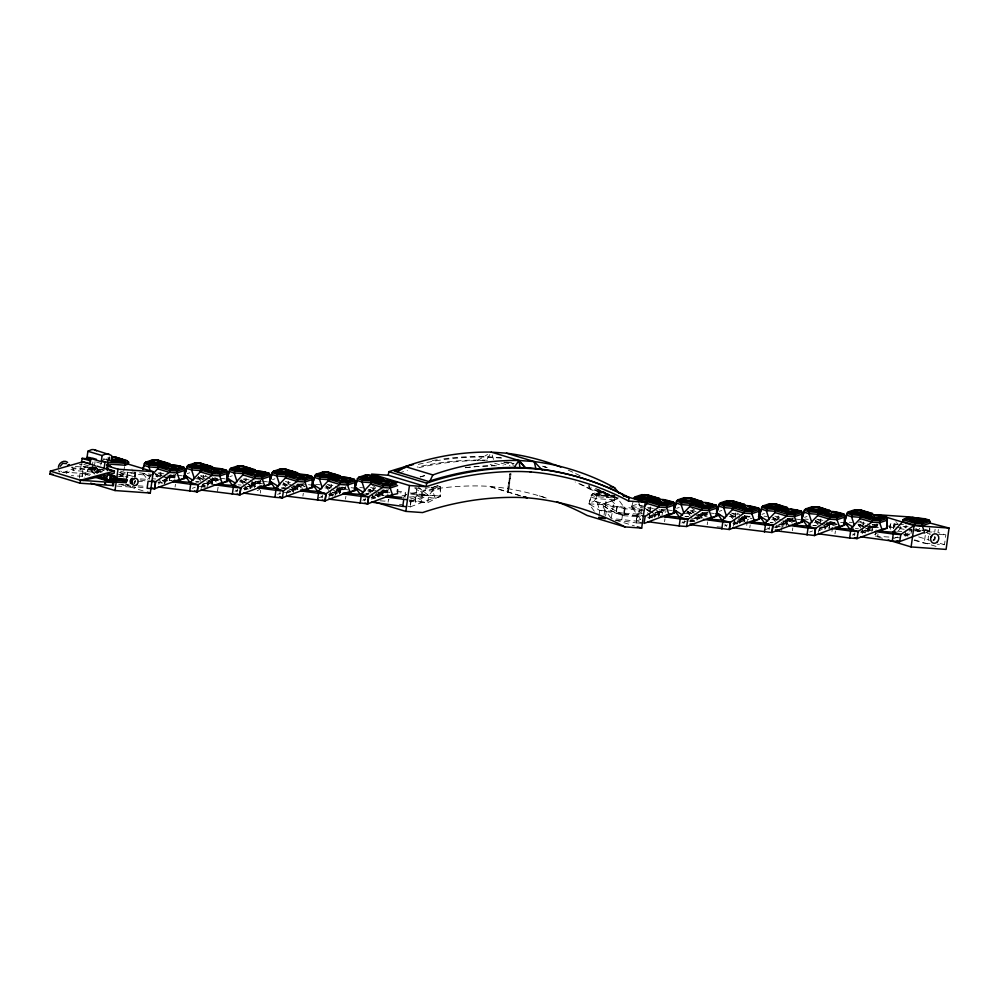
<?xml version="1.0" encoding="UTF-8"?>
<svg xmlns="http://www.w3.org/2000/svg" width="999" height="999" viewBox="0 0 999 999"><rect width="100%" height="100%" fill="white"/><g stroke="black" fill="none" stroke-linecap="round" stroke-linejoin="round"><path stroke-width="0.75" stroke-dasharray="5 3.75" d="M99.113 469.168L97.677 473.051M71.741 467.033L71.99 467.744L88.349 469.293L93.431 468.556L95.854 467.045M160.702 475.287L160.876 472.252M203.222 479.82L203.484 475.262M245.929 481.318L246.091 478.284M288.536 484.34L288.711 481.306M331.144 487.362L331.318 484.315M373.763 490.384L373.926 487.337M416.633 488.836L415.309 501.935L427.659 502.809L440.259 495.916L440.447 486.7L439.535 485.352L432.917 487.537L427.46 487.15M650.124 511.476L650.374 506.918M692.819 512.974L692.994 509.94M735.339 517.519L735.601 512.962M778.034 519.018L778.209 515.971M820.654 522.04L820.828 518.993M863.261 525.049L863.436 522.015M905.868 528.071L906.043 525.037M134.977 481.006L133.791 483.179M414.56 487.837C421.603 492.957 430.894 501.635 440.209 496.665L440.259 495.916L416.283 494.917L440.259 495.916M594.305 511.251L588.985 503.796L591.271 495.217L592.557 493.818L599.175 491.633L606.006 492.12M640.459 519.23L631.593 506.818L633.229 501.311M913.061 529.67L929.769 530.594L925.986 532.667L929.719 531.343L929.732 527.659M79.358 478.171L81.269 464.448M96.566 467.445L83.254 466.496L81.893 476.298L84.84 477.16M82.305 476.398L82.717 473.439L58.841 471.753M82.717 473.439L90.322 475.736L82.393 472.689L85.702 472.927L85.202 476.535L71.428 475.624M100.612 472.365L89.236 468.918L89.635 466.096M92.308 466.283L92.895 462.05M94.443 466.083L95.067 461.588M107.979 460.264L107.88 460.951L109.678 459.128L107.567 458.491L104.995 460.077M108.941 459.965L109.678 456.955L103.059 459.153M126.561 478.608L127.535 471.653M126.898 477.285L127.672 471.665M134.515 476.411L135.09 472.19L162 475.836M134.59 479.582L135.365 474.026L160.477 476.76L155.632 473.751L159.728 476.148M135.115 476.848L135.502 474.038L131.93 469.043M149.35 479.27L149.937 475.062M158.716 484.215L159.103 481.418M164.585 483.866L165.022 479.645L171.328 480.669M164.723 483.903L165.31 479.695M165.697 482.067L166.483 476.448L175.874 477.709M169.368 480.232L170.142 474.675L176.224 475.112M169.505 480.307L170.292 474.687M175.075 487.012L175.462 484.215M201.136 488.648L201.523 485.839M205.344 487.062L202.11 486.8L202.897 481.181M202.647 484.04L202.248 486.85L214.86 479.957L217.944 480.169M207.005 488.286L207.63 482.667L212.437 483.441M208.316 485.089L208.903 480.869M212.75 477.697L211.788 484.64L207.742 482.292M211.925 484.727L212.899 477.709L215.871 477.909M217.482 491.446L218.069 487.225M237.462 489.023L237.075 491.833L235.302 489.348M245.117 487.012L244.867 489.86L257.467 482.967L260.552 483.191M244.867 489.86L245.255 487.05M250 488.499L250.387 485.689L248.002 484.215M250.137 488.536L250.387 485.689M250.924 488.099L251.511 483.891M254.395 487.662L255.369 480.706L260.727 482.305M254.733 486.338L255.507 480.719L261.451 481.143M260.289 493.056L260.689 490.247M280.457 489.235L279.683 494.855L277.909 492.37M286.351 494.68L286.75 491.87M284.328 492.357L287.475 492.882L287.862 490.072M292.857 488.698L292.757 491.558L293.007 488.711L289.81 488.486M293.344 492.519L294.318 485.502L305.157 486.788M298.127 483.741L297.153 490.759L288.911 485.989M302.909 496.078L303.296 493.269M322.677 495.067L322.29 497.877L320.517 495.392M328.971 497.702L329.358 494.892M329.945 495.854L330.869 490.284M334.84 497.34L336.201 488.873M335.364 494.58L335.614 491.733M336.151 494.143L336.738 489.922M339.623 493.706L340.584 486.75M339.76 493.781L340.734 486.763M345.517 499.088L345.904 496.278M365.297 498.076L364.91 500.886L363.137 498.414M368.843 493.856L369.48 489.285M371.778 499.313L372.352 495.104M378.808 491.895L377.834 497.552L378.084 494.73M378.758 497.152L379.545 491.545L388.923 492.807M382.43 495.329L383.204 489.772L387.799 490.097M382.567 495.392L383.341 489.772M388.124 502.11L388.511 499.3M405.02 497.377L405.606 493.169L399.825 492.757M411.163 499.887L410.189 506.905L411.163 499.887L425.075 490.497L432.742 491.046L440.184 488.586L440.209 496.665M417.907 486.725L427.909 495.042L415.309 501.935L416.146 494.88L407.105 493.406M440.184 488.586L435.314 487.112L428.633 495.791L427.659 502.809L421.178 501.585L422.152 494.555L407.205 492.532M431.231 487.187L431.131 487.874L437.412 485.801M509.877 473.701L507.342 491.933L507.992 492.045M507.529 491.995L510.064 473.763M508.254 491.995L510.789 473.763M510.976 473.826L508.441 492.057L507.792 491.983M589.797 484.952L589.298 488.499L614.997 496.278M591.021 487.225L590.696 489.597L616.957 497.539M597.477 494.942L611.688 495.941L611.588 496.628L609.515 494.542L599.175 493.806L597.39 495.616L594.505 494.755L594.592 494.068L597.477 494.942L597.39 495.616L611.588 496.628L614.335 495.716L606.381 493.306L598.713 492.757L598.451 494.642L593.993 501.411L589.035 503.059M605.319 492.994L605.419 492.307L600.874 491.995L594.505 494.755L601.635 491.658L604.957 491.895L605.319 492.994L600.774 492.682L601.635 491.658M598.938 516.046L599.712 510.439L595.879 498.576L596.89 495.129L613.374 496.303L616.458 495.279M606.381 493.306L606.118 495.179L617.182 506.343L616.208 513.361L595.816 501.548L593.993 501.411M604.033 515.122L606.992 493.818M605.606 515.871L606.193 511.663L599.712 510.439L588.985 503.796L591.008 497.102L598.451 494.642L606.118 495.179L617.869 498.738L625.012 508.703L624.038 515.734L616.058 513.349L617.032 506.331L650.012 510.314M611.226 518.369L614.66 498.002L613.374 496.303M588.985 503.796L601.336 504.67L617.869 498.738L618.119 496.853M621.765 520.079L622.739 513.061L637.312 514.085L636.338 521.116L612.737 518.618M616.058 513.349L623.626 513.886L624.6 506.868M642.719 523.076L636.201 521.103L637.175 514.085L642.17 508.791M615.684 520.104L636.613 522.939L637.587 515.921L640.546 516.133M639.435 509.727L638.461 516.745L623.888 515.721L624.862 508.703L649.974 511.438L646.328 509.165M649 518.456L649.924 512.887M654.67 514.323L654.283 517.132L654.807 514.373L651.098 512.112M655.207 516.745L655.794 512.524L659.765 514.76M658.678 516.296L659.652 509.353L666.171 511.326L659.078 509.802M658.816 516.383L659.79 509.365L665.721 509.777M662.075 515.159L662.462 512.35L664.972 509.103M664.572 521.69L664.959 518.881M684.352 520.679L683.965 523.488L682.192 521.003M690.833 521.915L691.221 519.105M696.89 520.154L697.277 517.345L694.093 517.12M697.814 519.755L698.601 514.148L707.979 515.409M702.397 512.375L701.423 519.393L697.24 516.97M707.192 524.712L707.579 521.903M733.254 526.336L734.028 520.716M734.228 524.5L735.014 518.881M740.034 520.404L739.647 523.214L739.747 520.354L744.555 521.141M740.434 522.777L741.008 518.568M744.867 515.384L743.905 522.34L735.801 517.644M744.043 522.415L745.017 515.397L750.237 516.97M746.715 525.412L747.689 518.394L749.362 516.221M749.799 527.734L750.187 524.925M769.58 526.723L769.18 529.532L767.407 527.047M776.061 527.947L776.448 525.137M781.53 530.407L782.367 523.376L788.673 524.4M782.841 527.197L783.815 520.179M793.556 518.831L787.487 518.406L786.513 525.362L781.118 522.227M786.85 524.025L787.624 518.419L795.454 520.779L786.912 518.868M792.407 530.744L792.794 527.934M818.468 532.367L818.855 529.57M819.842 527.722L819.592 530.569L832.192 523.688L836.825 524.013M819.592 530.569L819.979 527.772M824.862 529.245L824.974 526.386L829.769 527.172M825.649 528.808L826.235 524.6M829.457 527.047L830.231 521.428L833.203 521.64M831.942 531.443L832.517 527.235M835.014 533.766L835.414 530.956M854.794 532.754L854.407 535.564L852.634 533.079M862.836 527.934L862.199 533.591L874.812 526.698L879.432 527.035M862.199 533.591L862.587 530.781M865.346 527.947L867.869 529.458L867.482 532.267L868.318 526.56M868.268 531.83L868.843 527.622M871.877 531.468L872.851 524.45L877.297 524.762M882.404 538.261L875.236 536.088L876.922 523.888M877.634 536.788L878.021 533.978M893.443 528.134L894.018 523.926L905.618 524.75M905.594 530.993L904.819 536.613L907.904 536.825M911.076 533.441L911.65 529.233M929.982 543.681L924.175 543.269L925.536 533.466L929.882 533.766M934.689 532.28L935.114 529.283M938.361 529.52L937.949 532.517L945.828 534.902L944.467 544.705L937.224 544.193M119.368 476.411L122.552 476.635L123.426 472.352M123.726 470.916L124.6 466.633M94.88 474.1C86.376 466.133 100.05 478.421 97.69 468.556M894.155 526.723L895.154 524.9L897.464 524.45L896.602 524.188M100.699 465.109L101.511 462.425M642.32 513.449L631.593 506.818L632.817 502.797M72.64 467.082L71.99 467.744M598.713 492.757L599.175 491.633M93.019 471.016L88.062 469.443L73.014 468.818L66.346 471.478L67.208 472.677L73.239 470.442L73.127 468.818L73.139 470.442L92.32 472.04L93.132 471.128M489.86 454.57L486.138 460.664L477.422 460.614A369.018 307.155 -73.2 0 0 417.607 467.957M92.158 467.532L91.396 470.204M890.883 523.451L889.872 527.022M175.474 474.425L172.964 477.684L162.288 476.923M217.245 478.533L215.572 480.694L209.478 480.269M260.689 480.457L258.179 483.716L252.085 483.291M303.309 483.479L300.799 486.738L293.169 486.201M345.916 486.501L343.406 489.76L337.312 489.323M388.524 489.522L386.014 492.769L375.337 492.02M707.579 512.112L705.082 515.372L694.405 514.622M792.806 518.156L790.296 521.416L782.679 520.866M834.577 522.252L832.916 524.425L826.81 524M878.034 524.188L875.524 527.447L869.417 527.01M919.804 528.296L918.131 530.469L907.454 529.707M93.244 466.833C95.417 470.604 86.901 464.498 88.237 469.28M147.665 479.408L150.662 476.236M403.334 497.514L406.331 494.343M66.409 471.266L64.311 472.465L62.288 472.315M66.159 473.476L67.345 472.552L66.483 471.228M932.979 540.259L934.315 538.748L934.44 536.688M477.422 460.614L487.549 454.445M175.337 477.16L172.253 476.935L159.503 483.778M257.205 490.734L259.728 489.36M287.475 492.882L300.087 485.989L304.707 486.313M330.082 495.904L342.694 489.011L345.779 489.223M389.935 492.357L385.302 492.032L372.565 498.876M649.15 518.506L661.75 511.613L664.834 511.825M688.611 520.991L691.758 521.515L704.357 514.622L707.454 514.847M734.365 524.537L746.977 517.644L750.062 517.869M794.217 520.991L789.585 520.666L776.985 527.559L773.825 527.022M874.55 534.465L877.072 533.091M909.852 533.853L904.669 536.563M914.897 531.093L917.419 529.72L915.196 527.872M88.349 469.293L88.187 467.657M87.937 469.443L87.675 471.041L88.062 469.443M162.725 480.407L172.253 476.935L170.017 475.087M192.345 488.299L195.23 487.225M203.883 483.966L214.86 479.957L212.637 478.109M234.952 491.321L237.837 490.234M245.055 487.524L257.467 482.967L255.245 481.118M277.572 494.343L280.457 493.256M289.111 490.01L300.087 485.989L296.74 483.216M317.295 498.439L323.064 496.278M330.282 493.568L342.694 489.011L340.472 487.162M362.787 500.374L365.671 499.288M372.889 496.578L385.302 492.032L381.968 489.248M409.727 501.773L427.909 495.042M410.189 506.905L433.429 498.176M636.201 521.103L640.684 519.418M649.338 516.171L661.75 511.613L659.527 509.765M681.842 522.976L686.176 521.353M693.393 518.643L704.357 514.622L702.135 512.774M724.462 525.998L727.347 524.912M737.449 521.116L746.977 517.644L744.755 515.796M764.185 530.094L769.954 527.934M778.621 524.675L789.585 520.666L786.25 517.894M809.677 532.03L812.574 530.944M819.779 528.234L832.192 523.688L829.969 521.828M852.297 535.052L855.181 533.966M860.951 531.805L874.812 526.698L872.589 524.85M893.456 538.611L897.789 536.987M903.558 534.815L912.224 531.568M611.088 518.331L601.336 504.67L617.869 498.738M858.453 522.252L861.35 521.191M96.204 468.169C93.481 468.331 95.454 472.49 94.905 471.878M101.773 460.539L110.115 457.729M106.256 459.665L110.015 458.416M187.238 473.601L189.71 472.777M229.845 476.61L232.317 475.799M272.452 479.632L274.937 478.808M600.874 491.995L591.271 495.217L596.141 496.69L614.66 498.002L616.97 497.24M631.643 506.068L636.6 504.433L643.643 506.143M676.735 508.266L679.22 507.455M719.342 511.288L721.827 510.464M761.962 514.31L764.435 513.486M804.57 517.32L807.055 516.508M917.419 529.72L915.109 530.481L920.329 532.067M79.458 464.735L82.405 464.011M95.017 465.846L96.029 465.784M165.484 478.046L169.93 477.697L175.15 479.283M196.216 481.968L199.188 481.743M206.606 481.168L212.55 480.719L216.458 481.905M250.699 484.078L255.157 483.741L261.688 485.714M281.443 488.012L284.403 487.774M291.833 487.212L297.764 486.75L302.984 488.336M335.926 490.109L342.994 490.559M363.698 494.268L368.144 493.931M378.534 493.131L382.992 492.794L388.211 494.368M409.278 497.065L425.599 495.804M641.62 513.736L637.175 514.085L642.532 515.671M654.982 512.712L659.44 512.375L663.361 513.561M685.726 516.645L688.686 516.421M696.116 515.846L702.047 515.397L707.267 516.97M738.723 518.868L744.667 518.406L748.576 519.592M782.816 521.765L787.274 521.428L792.494 523.001M813.561 525.699L816.52 525.474M823.95 524.9L829.882 524.45L836.413 526.423M868.044 527.809L872.502 527.46L876.41 528.646M897.289 531.855L901.747 531.505M909.165 530.944L912.137 530.706M465.247 467.682A369.018 307.155 -73.2 0 1 494.43 465.759L498.788 465.784M167.882 476.885L172.253 476.935M210.502 479.907L214.86 479.957M218.481 480.731L210.389 479.72M251.648 482.904L257.467 482.967M262.55 483.766L251.711 482.492M289.91 485.876L300.087 485.989M336.875 488.948L342.694 489.011M347.764 489.797L336.925 488.523M380.944 491.983L385.302 492.032M657.392 511.563L661.75 511.613M656.368 511.925L665.371 512.387M698.551 514.56L704.357 514.622M741.158 517.582L746.977 517.644M741.583 517.957L752.047 518.444M785.226 520.616L789.585 520.666M794.667 521.453L785.114 520.429M826.385 523.613L832.192 523.688M837.274 524.475L826.435 523.201M868.993 526.635L874.812 526.698M878.433 527.484L869.043 526.211M907.242 529.607L911.6 529.657M921.041 530.494L915.546 529.97M922.502 530.519L929.769 530.594M487.437 460.227L484.328 460.114A369.018 307.155 -73.2 0 0 417.232 467.07M599.812 490.247L590.696 489.597A369.018 307.155 -73.2 0 0 575.174 481.98M106.631 460.077L109.703 460.302M107.392 460.464L110.39 460.676M614.397 499.887L595.879 498.576L591.008 497.102M315.622 484.44L320.254 484.765M359.777 487.562L362.862 487.787M631.593 506.818L642.394 507.579M764.06 516.208L767.145 516.421M805.132 519.105L808.216 519.33M849.287 522.24L852.372 522.452M102.934 469.717L91.134 468.881L83.254 466.496M908.091 526.748L901.897 526.311L906.193 527.609M89.236 468.918L101.861 472.115M132.13 471.978L135.09 472.19M305.544 484.265L297.977 483.728L305.956 486.113M708.341 512.799L702.26 512.362L707.617 513.961M889.335 527.435L893.668 527.734M118.694 474.488L129.071 475.224M917.656 531.081L920.753 531.293M926.947 531.743L931.592 532.067M116.259 476.136L128.084 476.973M938.585 534.39L945.828 534.902M152.822 478.783L155.869 478.996M195.429 481.793L198.489 482.017M238.049 484.815L241.096 485.027M288.286 488.374L280.657 487.837L285.839 488.823M368.931 494.093L365.884 493.868L371.066 494.855M375.025 494.517L378.221 494.742M599.712 510.439L612.062 511.313L601.336 504.67M687.986 516.683L684.939 516.471L687.524 516.958M773.214 522.727L770.154 522.502L772.751 523.001M812.774 525.524L815.821 525.749M855.381 528.546L858.428 528.758M140.447 478.896L147.815 479.42M904.257 534.552L910.052 534.964M137.412 481.256L146.079 481.868M691.758 521.515L694.842 521.74M380.157 500.799L384.727 501.123A369.018 307.155 -73.2 0 1 389.036 499.7M875.236 536.088L893.481 537.375M894.992 537.487L901.073 537.912M138.037 485.814L145.255 486.326M399.475 504.333L402.36 504.532M717.095 526.835L721.415 527.135M116.721 486.063L135.589 487.4L125.562 484.378M636.613 522.939L644.03 523.464M75.312 466.433L88.412 467.719M501.211 457.717L484.815 456.555A369.018 307.155 -73.2 0 0 441.071 459.19M501.486 458.104L486.638 457.105A369.018 307.155 -73.2 0 0 416.645 464.747M886.25 525.786L895.216 527.01M896.702 527.21L904.182 528.221M840.646 522.365L843.631 522.764M858.578 524.8L863.061 525.399M795.042 518.943L801.023 519.755M815.971 521.778L820.454 522.39M864.847 530.182L870.828 530.993M904.707 535.439L907.691 535.851M773.363 518.756L779.332 519.567M820.741 526.96L829.719 528.171M860.601 532.217L866.57 533.029M711.313 513.111L714.31 513.511M730.744 515.746L735.227 516.346M779.632 524.15L785.614 524.95M667.207 509.89L671.69 510.489M686.638 512.524L692.619 513.336M775.374 526.186L781.355 526.997M737.012 521.128L742.994 521.94M732.766 523.164L738.736 523.976M694.405 518.106L701.885 519.118M690.147 520.154L694.63 520.754M651.798 515.084L656.281 515.696M623.626 513.886L640.072 516.121M647.539 517.132L655.007 518.144M606.193 511.663L637.587 515.921M396.74 491.108L405.706 492.332M351.136 487.687L354.133 488.099M369.081 490.122L373.564 490.734M308.529 484.677L311.513 485.077M326.461 487.1L330.944 487.712M375.349 495.504L381.331 496.316M409.215 499.962L421.178 501.585M262.924 481.243L267.407 481.855M283.853 484.09L286.838 484.49M332.742 492.495L338.711 493.294M371.091 497.552L375.574 498.151M220.317 478.234L224.8 478.833M239.748 480.869L245.729 481.68M328.484 494.53L334.465 495.342M290.122 489.473L297.602 490.484M177.71 475.212L182.193 475.824M197.14 477.847L203.109 478.658M287.362 491.708L290.347 492.12M247.515 486.451L253.496 487.262M243.257 488.499L249.238 489.298M203.409 483.229L212.375 484.453M202.135 485.676L205.132 486.088M162.288 480.419L166.771 481.019M140.097 480.019L146.578 481.043M158.029 482.455L164.011 483.266M118.706 484.415L130.657 486.038M138.137 487.05L144.118 487.862M503.958 462.025L511.101 462.999A369.018 307.155 -73.2 0 1 513.936 463.461M899.624 528.571L904.145 529.308M858.516 525.799L861.525 526.286M867.869 529.458L872.389 530.194M814.397 522.539L818.918 523.264M771.79 519.517L777.809 520.491M729.183 516.495L733.703 517.232M685.064 513.236L691.083 514.21M701.935 518.119L697.14 517.332M654.807 514.373L659.328 515.097M622.739 513.061L611.912 511.301M367.507 490.884L372.028 491.608M378.359 494.792L384.39 495.766M409.14 500.924L415.172 501.898M324.9 487.862L329.42 488.598M335.751 491.77L340.272 492.507M282.28 484.84L286.8 485.576M293.144 488.748L297.665 489.485M239.673 481.83L244.193 482.554M250.524 485.739L256.556 486.713M195.554 478.558L201.586 479.545M199.101 486.313L202.11 486.8M126.236 484.428L129.258 484.915M741.208 517.157L747.689 518.394M657.28 511.376L662.462 512.35M422.152 494.555L428.633 495.791M865.009 523.301L859.315 522.027L863.361 524.375M872.127 524.9L879.257 526.498M818.119 519.318L823.825 520.604M829.52 521.878L836.638 523.476M779.782 517.27L774.088 515.984L782.192 520.679M732.904 513.286L738.598 514.56M744.292 515.846L749.999 517.12M695.991 511.55L688.86 509.952L696.965 514.647M701.685 512.824L707.379 514.11M653.371 508.528L646.253 506.93L650.312 509.278M595.816 501.548L625.012 508.703L617.032 506.331M375.499 488.623L369.805 487.35L384.665 495.954M382.629 490.222L389.747 491.82M328.621 484.652L332.892 485.614M338.586 486.888L345.716 488.486M290.284 482.592L284.59 481.306L292.682 486.001M297.402 484.19L303.097 485.464M249.101 479.895L241.97 478.296L246.029 480.644M254.795 481.168L260.489 482.455M200.787 475.599L206.481 476.873M212.188 478.159L220.729 480.069L212.899 477.709M163.873 473.851L156.756 472.252L162.15 475.387M169.568 475.137L176.698 476.735L170.142 474.675M126.96 472.115L135.502 474.038L128.834 472.052M924.662 529.258L933.266 531.855M894.018 523.926L896.652 524.725M914.797 530.207L920.291 531.868M918.68 536.9L928.708 539.935M940.171 543.406L944.467 544.705M872.701 524.438L879.37 526.423M905.231 534.278L907.841 535.064M914.51 539.86L937.474 546.815M914.147 540.234L924.175 543.269M835.451 523.014L830.094 521.428L829.133 528.371L821.028 523.676M861.313 530.869L865.221 532.042M828.296 522.502L830.906 523.289M787.487 518.406L792.707 519.98M820.004 528.246L822.614 529.033M785.676 519.48L788.286 520.279M777.397 525.224L780.007 526.011M743.069 516.471L745.679 517.257M734.777 522.202L737.387 522.989M700.461 513.449L703.071 514.235M545.204 466.995L543.381 466.446A369.018 307.155 -73.2 0 1 548.863 468.131M511.101 462.999L513.936 463.861M503.946 462.25L513.873 465.247M501.011 463.074L509.965 465.684M597.077 493.169L599.175 493.806M494.655 463.236L503.159 465.809M592.557 493.818L596.89 495.129M490.184 464.473L494.43 465.759M649.562 516.171L652.172 516.958M610.014 505.831L617.844 508.204M539.298 495.866L546.578 498.064M615.471 520.167L634.402 525.886M520.029 495.566L489.423 486.301L480.731 485.976A369.018 307.155 -73.2 0 0 410.739 493.606M520.566 495.941L488.511 486.238L497.127 487.137A369.018 307.155 -73.2 0 1 547.514 498.451M436.8 485.601L440.447 486.7L433.004 489.16L425.337 488.611L425.075 490.497L414.797 487.387M383.204 489.772L389.872 491.745M410.502 498.026L418.331 500.387M381.393 490.846L384.003 491.633M407.729 506.131L410.339 506.918M342.033 487.15L345.954 488.336M341.895 487.15L345.804 488.324M373.114 496.59L375.724 497.377M338.786 487.824L341.396 488.623M329.195 493.169L333.104 494.355M296.179 484.815L298.788 485.601M287.887 490.546L290.497 491.333M245.279 487.524L247.889 488.324M210.951 478.771L213.561 479.57M202.66 484.515L205.27 485.302M168.344 475.761L170.954 476.548M96.503 462.025L102.235 463.761M120.504 471.166L128.334 473.526M120.479 472.614L135.639 477.21M96.279 466.383L95.842 466.258A3.634 3.022 -73.2 0 0 95.08 466.046M101.224 469.33L104.096 470.192M83.841 464.435L103.933 470.517M94.031 469.093L102.635 471.69M93.107 472.977L96.628 472.527L97.84 468.256M85.702 472.927L91.433 474.65M121.578 484.365L143.107 490.871M609.715 495.354L601.823 491.346A369.018 307.155 -73.2 0 0 595.317 488.274M864.709 525.149L872.814 529.845M859.59 524.35L864.984 527.484M866.333 528.259L870.391 530.606M816.695 519.005L822.102 522.127M823.451 522.914L830.206 526.835M819.679 522.902L815.621 520.554L822.739 524.925M783.541 521.466L787.599 523.813M773.014 517.532L779.769 521.441M731.48 512.962L739.585 517.657M740.933 518.444L744.979 520.791M730.394 514.51L734.452 516.858M698.313 515.422L702.372 517.769M687.787 511.488L691.845 513.836M638.423 504.557L642.482 506.905M643.831 507.692L649.225 510.826M650.574 511.6L657.33 515.521M603.646 503.908L624.038 515.734M370.08 489.672L372.777 491.246M374.138 492.02L380.881 495.941M327.197 484.328L331.243 486.675M336.651 489.81L340.696 492.157M326.124 485.876L330.169 488.224M331.518 489.011L338.274 492.919M294.043 486.788L298.089 489.135M287.562 485.202L283.504 482.854L287.038 485.027M251.423 483.766L255.482 486.113M244.942 482.18L240.896 479.832L246.815 483.479M246.303 482.967L253.047 486.875M200.712 476.061L207.467 479.97M208.816 480.756L212.862 483.104M198.289 476.823L202.335 479.17M163.499 476.173L171.603 480.869M165.122 479.283L167.832 480.844M119.543 472.365L127.647 477.06M119.818 474.7L123.864 477.047M859.39 524.263L864.147 527.21M772.964 517.482L776.548 519.692M729.17 513.736L733.94 516.683M686.55 510.714L691.32 513.661M369.88 489.585L372.265 491.058M326.074 485.826L329.658 488.036M198.239 476.773L205.394 481.193M144.48 473.613L150.437 477.31M118.981 474.425L122.552 476.635M867.594 523.913L872.502 527.46M824.974 520.904L829.882 524.45M737.299 513.086L740.983 515.746M742.207 516.633L744.667 518.406M691.008 507.417L694.692 510.077M654.532 508.828L659.44 512.375M371.953 484.815L375.624 487.475M380.544 491.021L382.992 492.794M335.477 486.226L340.384 489.772M250.25 480.194L255.157 483.741M205.182 475.399L207.642 477.172M208.866 478.059L212.55 480.719M167.482 475.924L169.93 477.697M61.463 471.815L60.764 471.066M857.891 524.025L861.438 528.995M862.324 530.232L864.098 532.717M815.271 521.003L819.704 527.21M772.664 517.994L777.097 524.2M730.943 516.208L732.717 518.693M733.603 519.942L737.15 524.9M724.799 524.025L726.573 526.51M687.437 511.95L690.097 515.671M690.983 516.92L694.53 521.878M647.489 512.662L651.036 517.619M368.381 489.348L371.041 493.081M371.928 494.318L374.588 498.039M325.774 486.338L330.207 492.544M331.094 493.781L332.867 496.266M283.167 483.316L287.6 489.522M240.547 480.294L244.093 485.264M244.98 486.501L246.753 488.986M197.939 477.285L202.372 483.491M203.259 484.727L205.032 487.212M154.445 473.014L157.992 477.984M158.878 479.22L161.538 482.954M142.982 473.389L147.415 479.595M99.488 469.13L101.261 471.615M59.403 471.953L58.679 470.492M435.252 498.301L432.742 491.046L432.917 487.537M638.486 501.585L641.845 511.975M492.207 455.057L493.506 459.465M588.536 485.477L589.298 488.499L584.815 486.201A369.018 307.155 -73.2 0 0 578.309 483.129M929.707 528.646L929.719 531.343M97.403 468.131A3.634 3.022 -73.2 0 1 95.717 472.739A3.634 3.022 -73.2 0 1 91.771 471.653A3.634 3.022 -73.2 0 1 92.77 466.845M96.828 468.331A2.06 1.711 -73.2 0 1 96.516 471.653A2.06 1.711 -73.2 0 1 93.956 470.492A2.06 1.711 -73.2 0 1 96.016 467.957M99.338 469.88A2.897 2.41 -73.2 0 1 97.253 473.114A2.897 2.41 -73.2 0 1 94.505 471.303A2.897 2.41 -73.2 0 1 96.104 467.744M895.778 521.753A4.833 4.033 -73.2 0 1 896.677 522.34M897.377 523.189A4.833 4.033 -73.2 0 1 897.851 524.25M890.546 529.27A4.833 4.033 -73.2 0 1 892.656 521.89M900.461 526.585A3.846 3.209 -73.2 0 1 900.411 527.572M900.136 528.546A3.846 3.209 -73.2 0 1 898.251 530.669M893.943 527.834A3.846 3.209 -73.2 0 1 897.851 523.426M893.643 528.434A2.735 2.273 -73.2 0 1 897.114 524.525M135.514 480.694A2.06 1.711 -73.2 0 1 135.427 482.242M134.84 483.091A2.06 1.711 -73.2 0 1 134.428 483.379M135.115 480.694A2.897 2.41 -73.2 0 1 134.016 483.366M934.727 536.95A3.846 3.209 -73.2 0 1 933.278 540.509M929.307 540.671A3.846 3.209 -73.2 0 1 929.02 535.364M929.657 534.64A3.846 3.209 -73.2 0 1 930.419 534.115M935.289 536.95A2.735 2.273 -73.2 0 1 933.241 540.721M398.763 473.026A369.018 307.155 -73.2 0 1 407.442 470.529M542.445 466.196A369.018 307.155 -73.2 0 1 549.313 468.256M595.504 488.324A369.018 307.155 -73.2 0 1 602.01 491.408M432.305 460.576A369.018 307.155 -73.2 0 1 438.149 459.627M420.104 476.885A369.018 307.155 -73.2 0 1 424.45 475.661M420.304 476.948A369.018 307.155 -73.2 0 1 424.637 475.724M465.434 467.732A369.018 307.155 -73.2 0 1 491.708 465.871M506.431 462.025A369.018 307.155 -73.2 0 1 514.947 463.399M402.035 495.841A369.018 307.155 -73.2 0 1 406.381 494.692M568.281 470.179A321.99 268.007 -73.2 0 1 574.4 472.964M575.624 473.551A321.99 268.007 -73.2 0 1 580.456 475.949M90.235 467.232L92.857 467.432L90.235 467.232"/><path stroke-width="1.5" d="M131.094 479.233L131.556 480.044M184.54 478.558L184.515 470.467L177.073 472.927L169.405 472.39L155.494 481.78L154.52 488.798L177.76 480.069L184.54 478.558L184.778 468.593L183.866 467.245L179.533 465.934L160.439 464.672M227.16 481.58L227.123 473.489L219.693 475.949L212.025 475.412L198.102 484.79L197.14 491.808L220.379 483.091L227.16 481.58L227.385 471.603L226.473 470.267L222.153 468.956L211.663 468.206M269.767 484.59L269.742 476.511L262.3 478.971L254.633 478.421L240.722 487.812L239.748 494.83L262.987 486.101L269.767 484.59L269.992 474.625L269.093 473.276L264.76 471.965L245.654 470.704M279.745 497.065L282.355 497.852L305.594 489.123L312.375 487.612L312.612 477.647L311.7 476.298L307.367 474.987L286.85 473.626M354.995 490.634L354.957 482.542L347.527 485.002L339.86 484.465L325.936 493.843L324.962 500.861L348.214 492.145L354.995 490.634L355.219 480.656L354.308 479.32L349.987 478.009L329.458 476.648M642.394 515.659L645.142 516.458L644.03 523.464L667.27 514.747L674.05 513.236L674.275 503.259L673.376 501.923L663.049 500.187M702.659 502.984L695.167 502.46L690.034 504.645L689.785 506.53L679.782 517.095L687.762 519.48L686.638 526.485L709.877 517.757L716.658 516.246L716.895 506.281L715.983 504.932L705.656 503.196M759.265 519.268L759.24 511.188L751.81 513.636L744.13 513.099L730.219 522.489L729.245 529.507L752.497 520.779L759.265 519.268L759.502 509.303L758.591 507.954L748.276 506.218M801.885 522.29L801.847 514.198L794.417 516.658L786.75 516.121L772.839 525.499L771.865 532.517L795.104 523.801L801.885 522.29L802.11 512.312L801.21 510.976L790.883 509.24M844.492 525.299L844.467 517.22L837.025 519.68L829.357 519.13L815.446 528.521L814.472 535.539L837.711 526.81L844.492 525.299L844.729 515.334L843.818 513.986L839.485 512.687L831.992 512.15M871.615 514.96L865.621 514.535L860.489 516.72L860.226 518.606L850.224 529.17L858.203 531.555L857.08 538.561L880.331 529.832L887.1 528.321L887.337 518.356L886.425 517.007L882.092 515.696L874.612 515.172M111.101 481.118L111.426 480.432L126.473 481.056L126.086 482.654L126.349 481.056M50.362 471.141L80.482 480.257L112.837 482.554L112.437 485.502L80.07 483.216L49.95 474.1L50.362 471.141L82.717 461.825L90.047 463.673M81.481 462.912L82.118 458.341L91.309 458.991M80.07 483.216L80.482 480.257L114.435 471.053L114.136 473.226L83.004 480.432M107.917 464.011L124.887 465.209L128.359 464.06L128.621 462.175L125.15 463.324L101.274 461.65L87.05 457.355L87.9 451.261L91.421 449.687A9.478 7.892 -73.2 0 1 94.967 449.975L110.777 455.107L112.163 456.368L111.339 462.362M89.823 464.685L90.809 457.617M101.274 461.65L102.11 455.556L105.632 453.983A9.478 7.892 -73.2 0 1 109.178 454.27M104.046 468.981L105.02 461.925L102.173 461.063M106.943 478.733L104.071 477.872L104.458 475.074M106.718 469.168L107.692 462.112M106.031 479.832L106.081 480.507M107.318 470.654L107.942 466.146L110.839 466.358L106.531 465.059M109.428 481.381L110.215 475.761L107.83 474.288M112.875 457.43L115.909 457.642L115.822 458.329L115.447 457.217L112.138 456.98M113.923 482.217L113.411 485.839L112.3 485.502M114.086 480.981L114.773 476.036L108.204 474.05M127.41 463.873L153.247 471.69L150.287 493.044L115.035 490.546L117.994 469.193L107.942 466.146M117.82 461.65L122.09 461.95L124.925 460.364L124.825 461.051L122.253 460.264M124.887 465.209L125.15 463.324L123.876 461.625L111.888 460.776M154.745 460.002L147.702 462.412L150.587 463.286L150.499 463.961L152.285 462.15L162.625 462.887L164.623 462.225L167.432 464.073L167.532 463.386L158.529 460.651L153.971 460.339L153.883 461.026L154.745 460.002L158.067 460.239L169.568 463.623L171.229 465.197L169.068 465.909M155.644 481.78L148.077 481.243L147.103 488.274L154.67 488.798L155.644 481.78L151.586 480.594M158.529 460.651L158.429 461.338L158.067 460.239M152.66 474.125L157.667 468.831L157.929 466.958L163.049 464.772L161.176 465.884L149.251 465.034L144.38 463.561L142.907 469.468M177.522 466.034L164.748 465.122L162 466.034L161.913 466.708L165.772 467.882M167.532 463.386L164.698 464.972L162.625 462.887M175.462 469.755L181.83 467.008L175.462 469.755L175.025 467.694L165.16 465.472L161.913 466.708L164.648 465.809M189.71 491.283L190.684 484.265L198.252 484.802L197.278 491.82L158.329 487.025M197.365 463.024L190.31 465.422L193.207 466.296L193.107 466.983L194.892 465.172L205.232 465.896L207.23 465.234L210.052 467.082L210.14 466.396L201.136 463.673L196.591 463.349L196.491 464.036L197.365 463.024L200.674 463.261L212.175 466.645L213.848 468.219M201.136 463.673L201.036 464.36L200.674 463.261M198.252 484.802L190.272 482.43L200.275 471.853L200.537 469.967L205.669 467.782L203.784 468.893L191.858 468.056L186.988 466.583L184.703 475.162L190.022 482.617M207.355 468.144L204.52 469.73L212.238 472.065M210.14 466.396L207.305 467.994L205.232 465.896M218.082 472.777L224.45 470.017L218.082 472.777L217.632 470.716L207.767 468.494L204.52 469.73L207.255 468.831M232.33 494.305L233.304 487.287L240.859 487.824L239.885 494.842L200.936 490.047M239.972 466.046L232.929 468.444L235.814 469.318L235.714 470.005L237.512 468.181L247.852 468.918L249.837 468.256L252.66 470.104L252.759 469.418L243.744 466.695L239.198 466.371L239.098 467.057L239.972 466.046L243.281 466.271L249.837 468.256M240.859 487.824L232.892 485.439L242.882 474.875L243.144 472.989L248.276 470.804L246.391 471.915L234.465 471.066L229.608 469.592L227.322 478.184L232.642 485.626M252.759 469.418L249.925 471.004L247.852 468.918M263.199 474.962L267.058 473.039L260.689 475.799L260.252 473.726L250.374 471.516L247.128 472.752L250.986 473.913M243.556 493.069L274.937 497.327L275.911 490.309L283.479 490.834L282.355 497.852M296.903 474.975L299.063 474.25L297.402 472.677L285.889 469.293L282.58 469.055L275.537 471.466L278.421 472.34L278.334 473.026L280.12 471.203L290.459 471.94L292.457 471.278L294.33 472.502M283.479 490.834L275.499 488.461L285.502 477.884L285.764 476.011L290.884 473.826L289.011 474.937L277.085 474.088L272.215 472.614L269.93 481.206L275.249 488.648M303.946 474.987L292.582 474.175L289.835 475.087L289.747 475.774L293.606 476.935M295.267 473.126L295.367 472.44L292.532 474.026L290.459 471.94M303.296 478.821L309.665 476.061L303.296 478.821L302.859 476.748L292.994 474.537L289.747 475.774L292.482 474.862M317.545 500.337L318.519 493.319L326.086 493.856L325.112 500.874L286.164 496.078M325.199 472.077L318.144 474.488L321.029 475.362L320.941 476.036L322.727 474.225L333.067 474.95L335.065 474.3L337.887 476.136L337.974 475.462L328.971 472.727L324.425 472.415L324.325 473.089L325.199 472.077L328.509 472.315L340.01 475.699L341.683 477.272L339.51 477.984M325.936 493.843L318.107 491.483L328.109 480.906L328.371 479.021L333.504 476.835L331.618 477.947L319.692 477.11L314.822 475.636L312.537 484.215L317.857 491.67M346.553 477.997L335.189 477.197L332.455 478.096L332.355 478.783L336.213 479.957M335.602 477.547L345.467 479.77L345.916 481.83L352.185 479.757C346.616 475.886 338.436 475.936 332.355 478.783L337.974 475.462M345.916 481.83L352.272 479.07L349.388 478.196L349.3 478.883M382.118 481.006L384.29 480.294L382.629 478.721L372.165 475.549L365.347 475.074L358.728 477.26L357.442 478.658L355.144 487.237L360.477 494.68M360.164 503.359L361.139 496.341L368.693 496.878L367.719 503.896L328.771 499.1M377.672 477.31L367.807 475.099L360.764 477.497L363.648 478.371L363.549 479.058L365.347 477.235L375.686 477.972L377.672 477.31L379.558 478.546M368.693 496.878L360.726 494.493L370.716 483.928L370.979 482.042L376.111 479.857L374.225 480.969L362.3 480.119L357.442 478.658M380.494 479.158L380.594 478.471L377.759 480.069L375.686 477.972M530.856 471.89L522.177 471.553A369.018 307.155 -73.2 0 0 426.161 486.713L388.311 475.262L388.798 471.703A369.018 307.155 -73.2 0 1 413.374 464.547M385.489 484.64L388.524 484.852L394.892 482.092L391.034 484.028M388.623 484.165L384.066 483.841L375.062 481.118L377.797 480.219L392.008 481.218L391.908 481.905L390.547 480.644L380.207 479.907L374.962 481.805L378.821 482.979M371.378 502.122L402.772 506.381L403.746 499.363L406.718 499.575M524.375 496.878L527.272 497.752L518.581 497.427A369.018 307.155 -73.2 0 0 422.577 512.574L405.844 511.388L409.44 485.526L371.591 474.075L388.311 475.262M556.98 501.81A369.018 307.155 -73.2 0 1 587.1 515.459L624.949 526.91L641.683 528.096L645.267 502.222L628.546 501.048L629.033 497.49A369.018 307.155 -73.2 0 0 539.06 469.168L522.664 468.007A369.018 307.155 -73.2 0 0 426.66 483.154L426.161 486.713L409.44 485.526M529.945 471.853L538.561 472.714A369.018 307.155 -73.2 0 1 628.546 501.048M660.739 499.875L659.065 498.301L647.564 494.917L644.255 494.68L637.112 497.764L639.685 496.191L652.122 497.552L654.12 496.89L656.942 498.738L657.042 498.051L648.026 495.329L647.939 496.016M645.679 499.038L639.997 498.638L640.097 497.952L637.212 497.077M644.168 506.68L647.165 503.508L647.427 501.623L649.475 500.462L652.559 499.438L660.052 499.975M657.092 499.999L654.245 499.8L654.158 500.487C659.427 498.838 666.57 498.876 671.241 502.36L666.221 504.02M654.245 499.8L651.51 500.699L660.514 503.421L660.426 504.108L661.213 502.135L664.535 502.372L669.093 500.861M666.845 517.345L667.232 514.535M703.346 502.897L701.685 501.311L691.233 498.151L684.402 497.677L677.784 499.862L676.498 501.248L674.213 509.84L680.419 518.531M647.827 521.703L679.22 525.961L680.194 518.943L687.762 519.48M699.7 503.021L696.865 502.809L696.765 503.496C702.035 501.848 709.19 501.898 713.848 505.382L708.84 507.042M699.65 501.073L699.55 501.76C693.868 497.564 686.088 496.416 679.819 500.099L696.915 501.985L699.65 501.073L690.646 498.351L690.546 499.038L690.172 497.927M695.316 504.795L703.034 507.13L703.121 506.443L694.118 503.721L696.865 502.809M734.215 502.36L733.84 501.173L727.01 500.686L720.391 502.884L719.105 504.27L716.82 512.862L723.026 521.54M721.827 528.983L722.801 521.965L730.369 522.489L729.395 529.52L690.446 524.725M729.482 504.982L725.224 504.682L725.311 503.996L722.427 503.121L729.47 500.711L732.791 500.949L744.292 504.333L745.953 505.906M730.369 522.489L722.389 520.117L732.392 509.54L732.654 507.667L737.786 505.482L745.279 506.006M739.472 505.831L736.725 506.743L745.741 509.465L750.286 509.79L756.555 507.717C750.249 505.569 742.819 504.208 736.638 507.43L739.472 505.831L742.307 506.031M732.791 500.949L733.154 502.047L733.254 501.373L742.257 504.095L742.17 504.782L739.347 502.934L737.349 503.596L724.912 502.222L722.339 503.808M745.741 509.465L745.641 510.152L746.44 508.166L749.75 508.404L754.32 506.893M764.447 531.992L765.421 524.975L772.976 525.511L772.002 532.529L733.054 527.734M772.09 507.992L767.831 507.692L767.931 507.005L765.047 506.143L764.947 506.818L767.519 505.244L779.957 506.605L781.955 505.956L784.777 507.792L784.877 507.105L772.09 503.733L761.725 507.292L759.427 515.871L765.634 524.562M772.839 525.499L765.009 523.139L774.999 512.562L775.261 510.676L780.394 508.491L787.886 509.028M796.927 509.915L784.49 508.541L779.345 509.752L788.348 512.487L788.261 513.161L789.048 511.188L792.369 511.426L796.927 509.915L799.075 511.413M794.68 526.398L795.067 523.588M831.18 511.95L829.52 510.377L819.068 507.205L812.237 506.73L805.619 508.916L804.332 510.314L802.047 518.893L808.253 527.584M807.055 535.014L808.029 527.996L815.596 528.533L814.622 535.551L775.661 530.756M814.709 511.013L810.439 510.714L810.539 510.027L807.654 509.153C813.923 505.469 821.702 506.618 827.384 510.814L827.484 510.127L818.481 507.405L813.923 507.08M818.481 507.405L818.381 508.091L818.006 506.98M815.596 528.533L807.617 526.148L817.619 515.584L817.869 513.698L823.001 511.513L828.995 511.938M836.675 516.096L841.682 514.435C836.088 510.464 827.996 510.826 821.852 513.461L824.687 511.875M824.6 512.549L824.749 511.038L827.484 510.127M821.952 512.774L830.956 515.496L830.868 516.183L831.668 514.21L834.977 514.448L839.547 512.937M862.05 511.413L861.675 510.227L854.844 509.74L848.226 511.938L846.94 513.324L844.654 521.915L849.974 529.358M818.281 533.778L849.662 538.036L850.636 531.018L858.203 531.555M857.317 514.035L853.059 513.736L853.146 513.049L850.261 512.175L857.304 509.765L860.626 510.002L872.127 513.386L873.788 514.96M856.543 510.102L861.088 510.427L860.988 511.113L860.626 510.002M861.088 510.427L870.092 513.149L867.257 514.735L865.184 512.649L852.746 511.276L850.174 512.862M869.617 518.031L864.472 516.483L867.307 514.885L864.56 515.796L873.576 518.518L878.121 518.843L884.39 516.77L879.282 519.105M873.576 518.518L873.476 519.205L874.275 517.232L877.584 517.457L882.154 515.946L884.302 517.457M860.888 536.8L892.282 541.058L893.256 534.028L900.811 534.565L899.699 541.583L922.939 532.854L924.762 532.979L922.252 525.711L922.427 522.215L929.045 520.029L929.944 521.378L929.682 523.251L922.252 525.711L914.584 525.174L902.834 521.615L892.844 532.192L900.811 534.565M902.834 521.615L903.096 519.73L908.228 517.544L914.222 517.969M930.007 523.051L949.05 528.059L946.09 549.413L911.113 546.94L914.085 525.586L878.196 514.735L913.161 517.207L918.918 518.943M924.762 518.968L912.324 517.607L907.179 518.818L916.183 521.54L916.095 522.227L916.882 520.242L920.204 520.479L924.762 518.968L926.91 520.467M58.392 467.27C58.641 463.012 63.998 459.34 67.62 462.362M142.932 469.018L144.118 465.447L148.988 466.92L157.929 467.544M184.753 474.413L186.738 468.469L191.596 469.93L202.035 470.679M312.587 483.466L314.56 477.522L319.43 478.996L329.87 479.732M674.65 507.904L676.236 503.134L681.106 504.607L691.533 505.344M759.477 515.122L761.463 509.178L766.32 510.639L775.274 511.276M802.484 516.958L804.07 512.187L808.94 513.661L819.367 514.398M170.916 469.443L171.716 467.457M213.524 472.452L214.323 470.479M256.144 475.474L256.93 473.501M298.751 478.496L299.55 476.511M341.358 481.506L342.158 479.532M703.034 507.13L703.833 505.157L707.142 505.382L711.713 503.883M151.811 461.101L152.285 459.977L159.116 460.464M194.43 464.123L194.892 462.999L201.723 463.486M237.038 467.145L237.512 466.021L244.343 466.496L254.795 469.655L256.456 471.241L254.283 471.953M279.645 470.154L280.12 469.031L286.95 469.518M322.265 473.176L322.727 472.052L329.558 472.539M364.872 476.198L365.347 475.074M769.155 504.832L769.63 503.708L776.448 504.195L786.9 507.355L788.573 508.928L781.23 506.705M854.382 510.864L854.844 509.74M106.418 476.835L107.08 477.235L107.355 476.136M169.568 463.623L166.483 464.647L150 463.474L148.988 466.92L150.424 471.366M183.866 467.245L177.248 469.43L170.417 468.943L169.405 472.39L157.667 468.831M212.175 466.645L209.091 467.657L192.607 466.496L191.596 469.93L194.468 478.833M226.473 470.267L219.867 472.452L213.037 471.965L212.025 475.412L200.275 471.853M254.795 469.655L251.711 470.679L235.227 469.518L234.203 472.952L237.088 481.855M269.093 473.276L262.475 475.474L255.644 474.987L254.633 478.421L242.882 474.875M297.402 472.677L294.318 473.701L277.834 472.527L276.823 475.974L279.695 484.865M311.7 476.298L305.082 478.484L298.251 478.009L297.24 481.443L283.329 490.834M340.01 475.699L336.925 476.723L320.442 475.549L319.43 478.996L322.302 487.887M354.308 479.32L347.689 481.506L340.871 481.019L339.86 484.465L328.109 480.906M382.629 478.721L379.545 479.732L363.062 478.571L362.038 482.005L364.922 490.909M396.928 482.33L390.309 484.527L383.479 484.04L382.467 487.475L368.556 496.865L367.582 503.883L390.821 495.154L397.602 493.643L397.59 489.61M648.988 496.316L648.613 495.142L641.795 494.655L635.177 496.84L633.89 498.239L638.748 499.712L639.51 498.151L655.981 499.313L659.065 498.301M673.376 501.923L666.758 504.108L659.927 503.621L658.915 507.055L645.142 516.458M701.685 501.311L698.601 502.335L682.117 501.173L681.106 504.607L683.978 513.511M715.983 504.932L709.365 507.13L702.534 506.643L701.523 510.077L687.612 519.468M744.292 504.333L741.208 505.357L724.725 504.183L723.713 507.629L726.585 516.52M758.591 507.954L751.972 510.139L745.154 509.665L744.13 513.099L732.392 509.54M786.9 507.355L783.815 508.379L767.344 507.205L766.32 510.639L769.205 519.542M801.21 510.976L794.592 513.161L787.761 512.674L786.75 516.121L774.999 512.562M829.52 510.377L826.435 511.388L809.952 510.227L808.94 513.661L811.812 522.564M843.818 513.986L837.199 516.183L830.369 515.696L829.357 519.13L817.619 515.584M872.127 513.386L869.043 514.41L852.559 513.249L851.548 516.683L854.42 525.574M886.425 517.007L879.807 519.193L872.989 518.718L871.965 522.152L858.054 531.543M922.427 522.215L915.596 521.728L914.584 525.174L900.673 534.565M429.183 482.48L432.879 474.937L437.574 473.289A321.99 268.007 -73.2 0 1 519.018 460.477L534.19 461.575A321.99 268.007 -73.2 0 1 610.526 485.564L614.685 487.812L619.093 493.331M60.34 466.208L62.712 463.336L66.546 463.598M514.098 467.47L519.018 460.502L525.711 468.069M282.58 469.055L281.718 470.079L281.805 469.393L286.363 469.717L295.367 472.44M367.807 475.099L366.933 476.111L367.033 475.424L371.578 475.749L380.594 478.471M643.381 495.691L644.255 494.68M686.001 498.713L686.862 497.702M771.216 504.745L772.09 503.733M813.835 507.767L814.697 506.755M856.443 510.789L857.304 509.765M152.285 459.977L145.667 462.162L144.38 463.561L146.865 462.737M194.892 462.999L188.287 465.184L186.988 466.583L189.473 465.759M237.512 466.021L230.894 468.206L229.608 469.592L232.08 468.781M280.12 469.031L273.501 471.228L272.215 472.614L274.7 471.803M322.727 472.052L316.121 474.238L314.822 475.636L317.307 474.812M769.63 503.708L763.011 505.894L761.725 507.292L766.583 508.766L778.508 509.602M639.997 498.638L641.783 496.828M696.74 499.912L694.742 500.574L684.402 499.837L682.604 501.66L686.875 501.96M725.224 504.682L727.01 502.859M767.831 507.692L769.617 505.881M810.439 510.714L812.237 508.891L822.577 509.627L824.575 508.966M853.059 513.736L854.844 511.913M397.565 471.953L405.207 466.558L409.902 464.922M908.228 517.544L903.096 519.73L914.847 523.289L922.514 523.826L929.944 521.378M177.035 481.943L184.59 477.809M219.643 484.965L227.21 480.831M262.25 487.987L269.817 483.841M304.87 490.996L312.425 486.863M347.477 494.018L355.045 489.885M665.272 517.307L672.839 513.174M709.14 519.642L716.708 515.496M751.76 522.652L758.054 519.205M794.367 525.674L800.674 522.227M836.975 528.696L844.542 524.562M879.595 531.705L885.888 528.259M111.426 481.993L111.426 480.432M335.09 477.884L337.6 476.885M380.207 479.907L374.962 481.805M739.372 506.518L741.882 505.531M867.207 515.571L869.717 514.585L880.057 515.322L884.39 516.77M126.199 482.667L111.651 482.055M656.655 499.488L651.41 501.386L656.555 502.947M695.104 503.996L699.263 502.509M779.245 510.439L784.49 508.541M821.852 513.461L827.097 511.563M864.472 516.483L869.717 514.585M907.08 519.492L912.324 517.607M111.151 459.24L120.017 459.865L122.003 459.203L124.825 461.051M123.876 461.625L126.96 460.601L128.621 462.175M160.09 466.233L157.929 466.958L169.668 470.504L177.335 471.053L184.778 468.593M165.16 465.472C170.404 464.535 177.223 464.173 181.743 467.682L178.858 466.808M175.025 467.694L179.595 466.183M202.697 469.255L200.537 469.967L212.275 473.526L219.955 474.063L227.385 471.603M207.767 468.494L209.765 467.832L220.105 468.568L224.45 470.017M217.632 470.716L222.203 469.205L224.35 470.704M235.339 468.306L232.829 469.13L235.402 467.544L237.512 468.181M245.317 472.277L243.144 472.989L254.895 476.535L262.562 477.085L269.992 474.625M247.128 472.752L249.875 471.84M250.374 471.516C255.632 470.566 262.45 470.204 266.958 473.726M260.252 473.726L264.81 472.227M287.924 475.287L285.764 476.011L297.502 479.557L305.17 480.107L312.612 477.647M292.994 474.537L294.98 473.876L305.319 474.6L309.665 476.061M302.859 476.748L307.43 475.237L309.578 476.735M330.532 478.309L328.371 479.021L340.11 482.579L347.789 483.116L355.219 480.656M345.467 479.77L350.037 478.259M373.151 481.331L370.979 482.042L382.729 485.601L390.397 486.138L396.591 484.09M378.209 480.569L388.087 482.792L392.644 481.281L394.792 482.779M397.565 485.564L390.134 488.024L382.467 487.475L370.716 483.928M633.89 498.239L636.363 497.415M657.042 498.051L654.295 498.963L640.097 497.952M650.898 500.474L647.427 501.623L659.178 505.182L666.845 505.719L674.275 503.259M682.23 499.962L679.72 500.786L682.305 499.2L684.402 499.837M693.506 503.496L690.034 504.645L701.785 508.191L709.452 508.741L716.895 506.281M713.948 504.695L707.679 506.768L703.121 506.443M742.257 504.095L739.522 504.994L725.311 503.996M736.113 506.518L732.654 507.667L744.392 511.213L752.072 511.763L759.502 509.303M784.877 507.105L782.13 508.016L767.931 507.005M778.733 509.54L775.261 510.676L787.012 514.235L794.68 514.772L802.11 512.312M810.064 509.015L807.554 509.84L810.139 508.266L812.237 508.891M821.34 512.549L817.869 513.698L829.62 517.257L837.287 517.794L844.729 515.334M865.184 512.649L867.182 511.988L870.004 513.836M863.948 515.571L860.489 516.72L872.227 520.267L879.907 520.816L887.337 518.356M232.892 485.439L235.864 485.214M275.499 488.461L278.471 488.236M360.726 494.493L363.698 494.268M807.617 526.148L810.589 525.924M850.224 529.17L853.196 528.946M892.844 532.192L895.803 531.967M126.711 479.283L126.748 480.906L126.711 479.283L110.714 477.772L110.14 478.846L126.636 480.894M110.402 479.358L110.839 477.772M552.047 463.823A321.99 268.007 -73.2 0 0 506.53 453.184L491.346 452.135L519.018 460.502L525.387 468.044M112.412 457.155L116.508 457.442L126.96 460.601M87.05 457.355L89.56 457.53M110.814 460.464L122.178 461.276M150.587 463.286L164.798 464.285M193.207 466.296L207.405 467.307M235.814 469.318L250.012 470.329M278.421 472.34L292.632 473.339M321.029 475.362L335.239 476.361M363.648 478.371L377.847 479.383M810.539 510.027L824.749 511.038M853.146 513.049L867.357 514.048M203.047 467.694L208.666 467.994M372.078 479.657L391.096 480.919M917.219 518.181L924.712 518.718L929.045 520.029M211.613 468.444L220.142 469.043M662.774 500.399L671.34 501.673L665.059 503.746L660.514 503.421M705.381 503.421L711.063 503.821M747.989 506.443L753.671 506.843M790.609 509.453L799.175 510.726L792.894 512.799L788.348 512.487M833.216 512.475L841.782 513.748L835.514 515.821L830.956 515.496M874.412 515.397L881.505 515.896M917.02 518.406L927.01 519.78L920.728 521.865L916.183 521.54M638.748 499.712L650.674 500.549M693.294 503.571L681.368 502.722L676.498 501.248M735.901 506.593L723.975 505.744L719.105 504.27M821.128 512.624L809.202 511.775L804.332 510.314M863.735 515.646L851.81 514.797L846.94 513.324M243.157 473.588L234.203 472.952L229.345 471.478L227.322 478.184L235.664 483.341M285.764 476.61L276.823 475.974L271.953 474.5L269.93 481.206L278.271 486.363M370.991 482.642L362.038 482.005L357.18 480.531L355.144 487.237L363.499 492.395M641.47 501.798L647.439 502.222M732.654 508.266L723.713 507.629L718.843 506.156L716.82 512.862L725.162 518.019M860.489 517.32L851.548 516.683L846.677 515.209L844.654 521.915L852.996 527.072M175.562 469.08L171.016 468.756L162 466.034M218.169 472.09L213.624 471.778L204.62 469.043M260.789 475.112L256.231 474.787L247.228 472.065L249.962 471.153L267.058 473.039M303.396 478.134L298.851 477.809L289.835 475.087M346.004 481.143L341.458 480.831L332.455 478.096M117.994 469.193L153.247 471.69M914.085 525.586L949.05 528.059M183.891 477.46L186.776 477.672M226.498 480.482L230.831 480.794M269.106 483.504L272.003 483.703M311.725 486.513L314.61 486.725M354.333 489.535L357.217 489.735M673.388 512.137L676.273 512.337M716.008 515.159L720.329 515.459M758.616 518.169L761.5 518.381M801.223 521.191L804.108 521.391M843.843 524.213L848.163 524.512M114.785 476.086L110.215 475.761L115.397 476.748M190.422 482.43L172.839 480.919M218.456 484.415L233.029 485.452M275.649 488.474L258.067 486.95M360.864 494.505L343.281 492.994M401.898 497.415L385.889 496.003M665.359 516.071L679.932 517.107M707.966 519.093L722.539 520.129M750.574 522.115L765.147 523.151L772.976 525.511M793.194 525.137L807.754 526.161M835.801 528.146L850.374 529.183M878.408 531.168L892.981 532.205M49.95 474.1L53.022 474.325M98.264 477.46L104.071 477.872M601.823 517.669L598.738 517.457L605.219 518.681M690.134 523.926L693.219 524.15M775.361 529.97L778.446 530.182M274.937 497.327L282.505 497.864L279.895 497.065M402.772 506.381L405.744 506.593M679.22 525.961L686.788 526.498M849.662 538.036L857.229 538.573L854.47 537.774M892.282 541.058L899.837 541.583L897.09 540.784M526.361 497.689L534.977 498.588A369.018 307.155 -73.2 0 1 624.949 526.91M843.631 522.764L846.628 523.176M801.023 519.755L804.008 520.154M875.311 531.605L893.256 534.028M758.416 516.733L761.4 517.132M831.205 528.384L850.636 531.018M715.796 513.711L718.793 514.123M788.598 525.362L808.029 527.996M673.189 510.701L676.173 511.101M745.991 522.34L765.421 524.975M703.371 519.33L722.801 521.965M660.764 516.308L680.194 518.943M354.133 488.099L357.118 488.499M311.513 485.077L314.51 485.489M385.814 496.928L403.746 499.363M268.906 482.055L271.903 482.467M343.194 493.906L361.139 496.341M226.298 479.045L229.283 479.445M300.587 490.884L318.519 493.319M183.679 476.024L186.676 476.423M257.979 487.874L275.911 490.309M213.873 484.652L233.304 487.287M172.752 481.83L190.684 484.265M300.674 489.972L318.256 491.496L326.086 493.856M910.326 518.256L916.882 520.242M905.144 518.568L915.596 521.728M910.938 520.666L914.797 521.828M867.719 515.247L874.275 517.232M862.537 515.546L872.989 518.718M848.226 511.938L852.559 513.249M860.226 518.606L871.965 522.152L879.644 522.702L887.075 520.242L887.1 528.321M825.112 512.225L831.668 514.21M819.917 512.537L830.369 515.696M825.723 514.622L829.582 515.796M805.619 508.916L809.952 510.227M775.399 503.971L781.955 505.956M888.148 539.997L911.113 546.94M782.492 509.203L789.048 511.188M777.309 509.515L787.761 512.674M763.011 505.894L767.344 507.205M739.884 506.193L746.44 508.166M734.702 506.493L745.154 509.665M720.391 502.884L724.725 504.183M697.277 503.171L703.833 505.157M692.082 503.484L702.534 506.643M677.784 499.862L682.117 501.173M689.785 506.53L701.523 510.077L709.19 510.626L716.633 508.166L716.658 516.246M506.518 453.209L534.19 461.575L542.27 470.142M650.461 496.765L656.942 498.738M610.314 486.488L614.685 487.812M654.657 500.149L661.213 502.135M649.475 500.462L659.927 503.621M635.177 496.84L639.51 498.151M623.426 495.629L645.267 502.222M623.214 495.729L629.033 497.49M647.165 503.508L658.915 507.055L666.583 507.604L674.013 505.144L674.05 513.236M637.312 526.773L641.683 528.096M523.464 496.815L526.823 497.739M405.207 466.558L432.879 474.937M388.798 471.703L426.66 483.154M390.547 480.644L392.644 481.281M392.008 481.218L394.892 482.092M372.54 476.735L376.948 478.071M363.236 476.61L365.347 477.235M373.027 480.881L383.479 484.04M358.728 477.26L363.062 478.571M320.629 473.588L322.727 474.225M330.419 477.859L340.871 481.019M316.121 474.238L320.442 475.549M278.022 470.566L280.12 471.203M287.799 474.837L298.251 478.009M273.501 471.228L277.834 472.527M375.274 502.147L405.844 511.388M285.502 477.884L297.24 481.443L304.907 481.98L312.35 479.532L312.375 487.612M364.972 503.096L367.719 503.896M250.087 469.33L252.66 470.104M253.521 470.342L256.456 471.241M245.192 471.828L255.644 474.987M230.894 468.206L235.227 469.518M322.352 500.074L325.112 500.874M192.795 464.535L194.892 465.172M202.585 468.806L213.037 471.965M188.287 465.184L192.607 466.496M178.946 466.133L181.83 467.008M164.86 463.286L167.432 464.073M150.187 461.513L152.285 462.15M159.965 465.784L170.417 468.943M145.667 462.162L150 463.474M115.447 457.217L122.003 459.203M237.138 494.043L239.885 494.842M115.909 457.642L124.925 460.364M87.9 451.261L102.11 455.556M92.233 458.054L96.491 459.34M194.518 491.021L197.278 491.82M82.118 458.341L90.734 460.951M105.832 468.444L114.435 471.053M82.717 461.825L94.193 465.297M97.053 466.158L112.837 470.941M151.91 487.999L154.67 488.798M98.589 476.823L112.924 481.156M147.415 492.182L150.287 493.044M98.876 477.672L109.977 481.031M94.48 477.023L108.791 481.318M90.634 483.166L115.035 490.546M94.967 449.975L96.553 450.811M622.877 494.717L619.517 492.994A369.018 307.155 -73.2 0 0 545.791 469.792L529.083 467.769L512.125 467.407A369.018 307.155 -73.2 0 0 433.466 479.82L428.434 481.443L394.23 471.091L399.263 469.48A369.018 307.155 -73.2 0 1 405.045 467.769M802.047 518.893L810.389 524.05M759.427 515.871L767.781 521.028M674.213 509.84L682.554 514.997M312.537 484.215L320.879 489.373M184.703 475.162L193.044 480.319M822.577 509.627L824.65 511.725M333.067 474.95L335.14 477.047M120.017 459.865L122.09 461.95M336.925 476.723L338.211 478.421M103.921 475.337L107.467 480.294M882.142 529.957L879.644 522.702L879.807 519.193M839.535 526.948L837.025 519.68L837.199 516.183M796.927 523.926L794.417 516.658L794.592 513.161M754.32 520.904L751.81 513.636L751.972 510.139M711.7 517.894L709.19 510.626L709.365 507.13M669.093 514.872L666.583 507.604L666.758 504.108M392.644 495.292L390.134 488.024L390.309 484.527M350.037 492.27L347.527 485.002L347.689 481.506M307.417 489.248L304.907 481.98L305.082 478.484M264.81 486.238L262.3 478.971L262.475 475.474M222.203 483.216L219.693 475.949L219.867 472.452M179.583 480.194L177.073 472.927L177.248 469.43M371.116 475.324L371.491 476.436M328.509 472.315L328.871 473.414M285.889 469.293L286.263 470.392M243.281 466.271L243.656 467.382M839.485 512.687L839.859 513.861M819.068 507.205L819.442 508.391M776.448 504.195L776.822 505.369M691.233 498.151L691.608 499.338M349.987 478.009L350.362 479.195M307.367 474.987L307.742 476.173M264.76 471.965L265.135 473.151M222.153 468.956L222.527 470.142M179.533 465.934L179.907 467.12M116.508 457.442L116.871 458.628M534.19 461.575L536.013 469.143M792.369 511.426L792.806 513.486M749.75 508.404L750.199 510.477M707.142 505.382L707.579 507.455M664.535 502.372L664.972 504.433M388.087 482.792L388.524 484.852M519.018 460.502L519.967 468.007M131.568 483.841A2.897 2.41 -73.2 0 1 130.457 480.169M131.306 478.958A2.897 2.41 -73.2 0 1 132.505 478.346M132.417 482.817A2.06 1.711 -73.2 0 1 132.305 480.819M931.018 537.125A2.735 2.273 -73.2 0 1 931.355 536.5M931.817 535.988A2.735 2.273 -73.2 0 1 932.354 535.614M409.915 464.935A321.99 268.007 -73.2 0 1 491.346 452.097M553.309 464.26A321.99 268.007 -73.2 0 1 560.839 467.082M104.758 482.967L105.694 484.253L104.808 482.879M130.532 483.304L131.493 482.667L130.532 483.304M67.932 465.384L69.168 464.585L67.932 465.384M136.776 484.665A3.634 3.022 -73.2 0 0 136.438 478.533A3.634 3.022 -73.2 0 0 131.993 482.48A3.634 3.022 -73.2 0 0 136.776 484.665M936.987 542.245A4.833 4.033 -73.2 0 0 936.538 534.078A4.833 4.033 -73.2 0 0 930.618 539.348A4.833 4.033 -73.2 0 0 936.987 542.245"/></g></svg>
